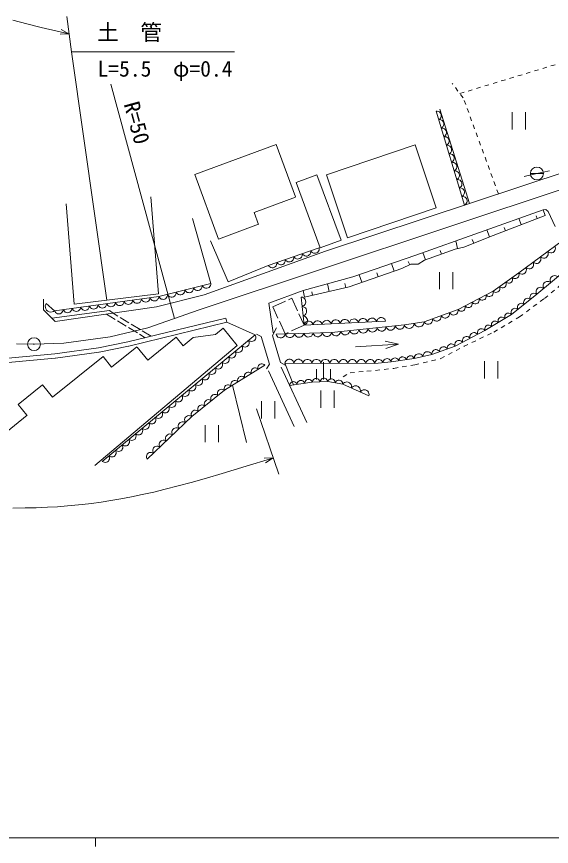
# Model space of a CAD drawing. Units: millimetres, scale not verified. Extents: x -73414 to 566586, y -116917 to 243083.
# Drawn here: x 45454 to 107298, y 67083 to 163027 of the extents above; entities that cross this region are included whole.
import ezdxf
from ezdxf.enums import TextEntityAlignment as Align

# ---------------------------------------------------------------- set-up
doc = ezdxf.new("R2010")
doc.units = ezdxf.units.MM
doc.header["$LTSCALE"] = 1000
for name, pattern in [('USER1', [2, 1.6, -0.4]), ('USER2', [1.5, 1.2, -0.3]), ('USER6', [1, 0.5, -0.5])]:
    doc.linetypes.add(name, pattern=pattern)
for name, color, linetype, lineweight in [('M-BGD', 7, 'Continuous', 13), ('M-BMK-LINE', 2, 'Continuous', 13), ('M-BMK-SRVR', 3, 'Continuous', 13), ('M-STR-HTXT', 7, 'Continuous', 13), ('M-TTL-BAND', 7, 'Continuous', 13)]:
    doc.layers.add(name, color=color, linetype=linetype, lineweight=lineweight)
doc.styles.add('ＭＳ ゴシック', font='')
doc.styles.get('ＭＳ ゴシック').set_extended_font_data('MS Gothic')

# ---------------------------------------------------------------- blocks, each defined once
blk = doc.blocks.new('BUHIN1')
at = {"color": 3, "linetype": 'Continuous', "lineweight": 13}
for radius in [750, 22.5]:
    blk.add_circle((0, 0), radius, dxfattribs=at)
blk = doc.blocks.new('BUHIN2')
at = {"color": 7, "linetype": 'Continuous', "lineweight": 13}
blk.add_lwpolyline([(0, -500), (115, -462.5), (212.5, -402.5), (322.5, -305), (382.5, -195), (420, -77.5), (420, 77.5), (382.5, 195), (322.5, 305), (212.5, 402.5), (115, 460), (0, 500)], dxfattribs=at)
blk = doc.blocks.new('BUHIN3')
at = {"color": 7, "linetype": 'Continuous', "lineweight": 13}
blk.add_lwpolyline([(-431, -1500), (0, 0), (428, -1500)], dxfattribs=at)
blk = doc.blocks.new('BUHIN5')
at = {"color": 7, "linetype": 'Continuous', "lineweight": 13}
blk.add_line((-750, 0), (750, 0), dxfattribs=at)
blk.add_circle((0, 0), 750, dxfattribs=at)
blk = doc.blocks.new('BUHIN7')
at = {"color": 7, "linetype": 'Continuous', "lineweight": 13}
for p, q in [((-770, 1000), (-770, -1000)), ((765, -1000), (765, 1000))]:
    blk.add_line(p, q, dxfattribs=at)
blk = doc.blocks.new('BUHIN9')
at = {"color": 7, "linetype": 'Continuous', "lineweight": 13}
for p, q in [((0, 1000), (0, -1000)), ((-800, 205), (-800, -995)), ((800, 205), (800, -995))]:
    blk.add_line(p, q, dxfattribs=at)
blk = doc.blocks.new('BUHIN12')
at = {"color": 7, "linetype": 'Continuous', "lineweight": 13}
blk.add_lwpolyline([(-288, -1000), (0, 0), (285, -1000)], dxfattribs=at)

msp = doc.modelspace()

# ---------------------------------------------------------------- linework, layer by layer
at = {"layer": 'M-BGD', "linetype": 'USER6'}
for p, q in [((96718, 154135), (114317, 159453)), ((97108, 153633), (95810, 155307)), ((101169, 142535), (97108, 153633)), ((106487, 130435), (108706, 132278)), ((103598, 128300), (106487, 130435)), ((100625, 126541), (103598, 128300)), ((97191, 124908), (100625, 126541)), ((94512, 123484), (97191, 124908)), ((91497, 122773), (94512, 123484)), ((83206, 121391), (84043, 121851)), ((84043, 121851), (85970, 122019)), ((85970, 122019), (89068, 122354)), ((89068, 122354), (91497, 122773))]:
    msp.add_line(p, q, dxfattribs=at)
at = {"layer": 'M-BGD'}
for p, q in [((97260, 141241), (93978, 152103)), ((97810, 141423), (94406, 152310)), ((75463, 148240), (66047, 144788)), ((77689, 142170), (75463, 148240)), ((81278, 144743), (91531, 148196)), ((91531, 148196), (93982, 140916)), ((81192, 135918), (111054, 145809)), ((105623, 144884), (104166, 144530)), ((105623, 144884), (107089, 145202)), ((66047, 144788), (68789, 137311)), ((80171, 144735), (77765, 143846)), ((82969, 137166), (80171, 144735)), ((83729, 137464), (81278, 144743)), ((77765, 143846), (80562, 136277)), ((61872, 130959), (60973, 142172)), ((77702, 142136), (72912, 140379)), ((51191, 141387), (52121, 129795)), ((72912, 140379), (73415, 139008)), ((93982, 140916), (83729, 137464)), ((91606, 135446), (106359, 140671)), ((106359, 140671), (106652, 140741)), ((106359, 140671), (106564, 140022)), ((106652, 140741), (106914, 140479)), ((106914, 140479), (107734, 138774)), ((67913, 132184), (65809, 139682)), ((106564, 140022), (100553, 137734)), ((103808, 138973), (103541, 139673)), ((105645, 139672), (105520, 140001)), ((68789, 137311), (73429, 139013)), ((100137, 137565), (99818, 138354)), ((101971, 138273), (101829, 138645)), ((100553, 137734), (97172, 136368)), ((98314, 136829), (98139, 137263)), ((69910, 132342), (67881, 137115)), ((74564, 134265), (80453, 136277)), ((80562, 136277), (82969, 137166)), ((97172, 136368), (96182, 136129)), ((96458, 136195), (96243, 137088)), ((103513, 133395), (108548, 137094)), ((67125, 130842), (81192, 135918)), ((84332, 132919), (91606, 135446)), ((92746, 134906), (92448, 135744)), ((96182, 136129), (92630, 134865)), ((94598, 135565), (94449, 135983)), ((89102, 133596), (88798, 134470)), ((91025, 134387), (90001, 133909)), ((90920, 134338), (90745, 134712)), ((91879, 134421), (91025, 134387)), ((92630, 134865), (91879, 134421)), ((110476, 135008), (105598, 130917)), ((74564, 134265), (69910, 132342)), ((90001, 133909), (83922, 131792)), ((87246, 132949), (87093, 133387)), ((100562, 131271), (103513, 133395)), ((78595, 131348), (84332, 132919)), ((85389, 132303), (85084, 133180)), ((61909, 130647), (67913, 132184)), ((83922, 131792), (78731, 130596)), ((81605, 131258), (81407, 132118)), ((83520, 131699), (83412, 132168)), ((49843, 129022), (61909, 130647)), ((52121, 129795), (61872, 130959)), ((61642, 129471), (67125, 130842)), ((78595, 131348), (74612, 129877)), ((78689, 127337), (78374, 130602)), ((78731, 130596), (78595, 131348)), ((79689, 130817), (79599, 131207)), ((96510, 129147), (100562, 131271)), ((105598, 130917), (102687, 128596)), ((48549, 130340), (48549, 129112)), ((48857, 129864), (49843, 129022)), ((74612, 129877), (75124, 126478)), ((48549, 129112), (49910, 127772)), ((49530, 128147), (56192, 129050)), ((49910, 127772), (61642, 129471)), ((56192, 129050), (56612, 128743)), ((92576, 127730), (96510, 129147)), ((102687, 128596), (99618, 126747)), ((58299, 125412), (69653, 128163)), ((58417, 124926), (69778, 127679)), ((69660, 128165), (69778, 127679)), ((69778, 127679), (73054, 126218)), ((88130, 127809), (78689, 127337)), ((90294, 127376), (92576, 127730)), ((68450, 126285), (69337, 127002)), ((69337, 127002), (70972, 124990)), ((75521, 127022), (75038, 126159)), ((81875, 126511), (90294, 127376)), ((99618, 126747), (96156, 124937)), ((55359, 111601), (73054, 126218)), ((60616, 123316), (63895, 125967)), ((63895, 125967), (64705, 124970)), ((64705, 124970), (65861, 125905)), ((65861, 125905), (68450, 126285)), ((73744, 126047), (73183, 126306)), ((74693, 122854), (73744, 126047)), ((75038, 126159), (75970, 123052)), ((75463, 126314), (81875, 126511)), ((54497, 111142), (70972, 124990)), ((54911, 124719), (58299, 125412)), ((55012, 124229), (58399, 124922)), ((56447, 122501), (59363, 124858)), ((59394, 124820), (60616, 123316)), ((84653, 124862), (89615, 125154)), ((96156, 124937), (93481, 123954)), ((44480, 123526), (49869, 124026)), ((49869, 124026), (54911, 124719)), ((49937, 123531), (54979, 124224)), ((93481, 123954), (91435, 123482)), ((44496, 123025), (49915, 123528)), ((49614, 119012), (55449, 123730)), ((55449, 123730), (56447, 122501)), ((74348, 122293), (74693, 122854)), ((75970, 123052), (76591, 122699)), ((76485, 122970), (77470, 120453)), ((86871, 122931), (76485, 122970)), ((88760, 123127), (86871, 122931)), ((91435, 123482), (88760, 123127)), ((74164, 122734), (69483, 119823)), ((74584, 122086), (77565, 115651)), ((79015, 116089), (76047, 122498)), ((45649, 118172), (48453, 120440)), ((48453, 120440), (49613, 119012)), ((70408, 120398), (72051, 113766)), ((79633, 120767), (77024, 120389)), ((81442, 120846), (79633, 120767)), ((83173, 120531), (81442, 120846)), ((86203, 119193), (83173, 120531)), ((69483, 119823), (65706, 116794)), ((45649, 118172), (46643, 116949)), ((41262, 112560), (46661, 116925)), ((65706, 116794), (60552, 111837))]:
    msp.add_line(p, q, dxfattribs=at)
at = {"layer": 'M-BGD', "linetype": 'USER1'}
for p, q in [((75086, 129471), (77271, 130462)), ((77271, 130462), (78689, 127337)), ((76504, 126346), (75086, 129471)), ((78689, 127337), (76504, 126346))]:
    msp.add_line(p, q, dxfattribs=at)
at = {"layer": 'M-BGD', "linetype": 'USER2'}
for p, q in [((55834, 128630), (60324, 125903)), ((61012, 126069), (56612, 128743))]:
    msp.add_line(p, q, dxfattribs=at)
at = {"layer": 'M-BMK-LINE'}
for p, q in [((63730, 128129), (56351, 155232)), ((66567, 129119), (142131, 154286)), ((60631, 127048), (66567, 129119)), ((56285, 125984), (60631, 127048)), ((50920, 125274), (56285, 125984)), ((47467, 125153), (45454, 125193)), ((47467, 125153), (50920, 125274))]:
    msp.add_line(p, q, dxfattribs=at)
at = {"layer": 'M-STR-HTXT'}
for p, q in [((51796, 158935), (51247, 163027)), ((55870, 130243), (51796, 158935)), ((51796, 158935), (70661, 158935)), ((73183, 117681), (75762, 110108))]:
    msp.add_line(p, q, dxfattribs=at)
for points in [[(45013, 162598), (46651, 162183), (48307, 161785), (51513, 161045)], [(45015, 106205), (46460, 106217), (47733, 106247), (49013, 106297), (50181, 106362), (51348, 106447), (53024, 106607), (54116, 106738), (55215, 106890), (56362, 107069), (57516, 107270), (58747, 107505), (59975, 107760), (61308, 108058), (62649, 108379), (64143, 108759), (65645, 109161), (67425, 109661), (69212, 110185), (72012, 111034), (74819, 111908), (75117, 112001)]]:
    msp.add_lwpolyline(points, dxfattribs=at)
at = {"layer": 'M-TTL-BAND'}
for p, q in [((-73414, 68083), (465586, 68083)), ((54586, 68083), (54586, 67083))]:
    msp.add_line(p, q, dxfattribs=at)

# ---------------------------------------------------------------- block references
at = {"layer": 'M-BGD'}
for p, xscale, yscale, rotation in [((94128, 151609), 1.031574, 1.031574, 16.81157), ((94426, 150622), 1.031574, 1.031574, 16.81157), ((94724, 149634), 1.031574, 1.031574, 16.81157), ((95023, 148647), 1.031574, 1.031574, 16.81157), ((95321, 147659), 1.031574, 1.031574, 16.81157), ((95619, 146672), 1.031574, 1.031574, 16.81157), ((95918, 145684), 1.031574, 1.031574, 16.81157), ((96216, 144697), 1.031574, 1.031574, 16.81157), ((96514, 143709), 1.031574, 1.031574, 16.81157), ((96813, 142722), 1.031574, 1.031574, 16.81157), ((97111, 141734), 1.031574, 1.031574, 16.81157), ((79962, 136110), 1.037202, 1.037202, 288.87052), ((107289, 136169), 1.04128, 1.04128, 306.29263), ((77999, 135439), 1.037202, 1.037202, 288.87052), ((78980, 135774), 1.037202, 1.037202, 288.87052), ((106450, 135553), 1.04128, 1.04128, 306.29263), ((75055, 134432), 1.037202, 1.037202, 288.87052), ((76036, 134768), 1.037202, 1.037202, 288.87052), ((77017, 135103), 1.037202, 1.037202, 288.87052), ((104772, 134320), 1.04128, 1.04128, 306.29263), ((105611, 134936), 1.04128, 1.04128, 306.29263), ((103144, 133130), 0.908951, 0.908951, 305.75389), ((103932, 133704), 1.04128, 1.04128, 306.29263), ((102406, 132599), 0.908951, 0.908951, 305.75389), ((106817, 131940), 1.061156, 1.061156, 129.98689), ((107630, 132622), 1.061156, 1.061156, 129.98689), ((65411, 131544), 1.032965, 1.032965, 284.36141), ((66412, 131800), 1.032965, 1.032965, 284.36141), ((67413, 132056), 1.032965, 1.032965, 284.36141), ((100931, 131537), 0.908951, 0.908951, 305.75389), ((101669, 132068), 0.908951, 0.908951, 305.75389), ((106004, 131258), 1.061156, 1.061156, 129.98689), ((60401, 130444), 1.01459, 1.01459, 277.6668), ((61406, 130579), 1.01459, 1.01459, 277.6668), ((62409, 130775), 1.032965, 1.032965, 284.36141), ((63410, 131031), 1.032965, 1.032965, 284.36141), ((64411, 131287), 1.032965, 1.032965, 284.36141), ((78426, 130058), 1.09348, 1.09348, 5.50548), ((99346, 130634), 0.9150498, 0.9150498, 297.66676), ((100157, 131059), 0.9150498, 0.9150498, 297.66676), ((104506, 130047), 0.9308236, 0.9308236, 128.56526), ((105234, 130627), 0.9308236, 0.9308236, 128.56526), ((49350, 129443), 1.296187, 1.296187, 229.53777), ((53362, 129496), 1.01459, 1.01459, 277.6668), ((54368, 129632), 1.01459, 1.01459, 277.6668), ((55373, 129767), 1.01459, 1.01459, 277.6668), ((56379, 129902), 1.01459, 1.01459, 277.6668), ((57384, 130038), 1.01459, 1.01459, 277.6668), ((58390, 130173), 1.01459, 1.01459, 277.6668), ((59395, 130308), 1.01459, 1.01459, 277.6668), ((78531, 128970), 1.09348, 1.09348, 5.50548), ((96915, 129359), 0.9150498, 0.9150498, 297.66676), ((97726, 129784), 0.9150498, 0.9150498, 297.66676), ((98536, 130209), 0.9150498, 0.9150498, 297.66676), ((103778, 129466), 0.9308236, 0.9308236, 128.56526), ((50346, 129090), 1.01459, 1.01459, 277.6668), ((51351, 129226), 1.01459, 1.01459, 277.6668), ((52357, 129361), 1.01459, 1.01459, 277.6668), ((95035, 128616), 1.045318, 1.045318, 289.79888), ((96018, 128970), 1.045318, 1.045318, 289.79888), ((102303, 128365), 0.8956575, 0.8956575, 121.07166), ((103050, 128886), 0.9308236, 0.9308236, 128.56526), ((78636, 127881), 1.09348, 1.09348, 5.50548), ((79213, 127363), 1.050406, 1.050406, 92.86241), ((80262, 127416), 1.050406, 1.050406, 92.86241), ((81311, 127468), 1.050406, 1.050406, 92.86241), ((82360, 127521), 1.050406, 1.050406, 92.86241), ((83409, 127573), 1.050406, 1.050406, 92.86241), ((84459, 127625), 1.050406, 1.050406, 92.86241), ((85508, 127678), 1.050406, 1.050406, 92.86241), ((86557, 127730), 1.050406, 1.050406, 92.86241), ((87606, 127783), 1.050406, 1.050406, 92.86241), ((92005, 127642), 1.154545, 1.154545, 278.82038), ((93068, 127907), 1.045318, 1.045318, 289.79888), ((94051, 128261), 1.045318, 1.045318, 289.79888), ((100769, 127440), 0.8956575, 0.8956575, 121.07166), ((101536, 127902), 0.8956575, 0.8956575, 121.07166), ((83454, 126673), 1.05792, 1.05792, 275.8696), ((84506, 126781), 1.05792, 1.05792, 275.8696), ((85558, 126889), 1.05792, 1.05792, 275.8696), ((86611, 126998), 1.05792, 1.05792, 275.8696), ((87663, 127106), 1.05792, 1.05792, 275.8696), ((88716, 127214), 1.05792, 1.05792, 275.8696), ((89768, 127322), 1.05792, 1.05792, 275.8696), ((90865, 127465), 1.154545, 1.154545, 278.82038), ((98320, 126068), 0.9766176, 0.9766176, 117.5973), ((99185, 126521), 0.9766176, 0.9766176, 117.5973), ((100002, 126978), 0.8956575, 0.8956575, 121.07166), ((72670, 125900), 0.9979071, 0.9979071, 309.55972), ((75997, 126330), 1.069268, 1.069268, 271.75699), ((77066, 126363), 1.069268, 1.069268, 271.75699), ((78134, 126396), 1.069268, 1.069268, 271.75699), ((79203, 126429), 1.069268, 1.069268, 271.75699), ((80272, 126462), 1.069268, 1.069268, 271.75699), ((81341, 126494), 1.069268, 1.069268, 271.75699), ((82401, 126565), 1.05792, 1.05792, 275.8696), ((96589, 125163), 0.9766176, 0.9766176, 117.5973), ((97454, 125616), 0.9766176, 0.9766176, 117.5973), ((71131, 124629), 0.9979071, 0.9979071, 309.55972), ((71900, 125265), 0.9979071, 0.9979071, 309.55972), ((94818, 124445), 0.9500865, 0.9500865, 110.1858), ((95710, 124773), 0.9500865, 0.9500865, 110.1858), ((70362, 123994), 0.9979071, 0.9979071, 309.55972), ((90989, 123423), 0.8995072, 0.8995072, 97.53945), ((91946, 123600), 1.049751, 1.049751, 102.99462), ((92969, 123836), 1.049751, 1.049751, 102.99462), ((93927, 124118), 0.9500865, 0.9500865, 110.1858), ((68823, 122723), 0.9979071, 0.9979071, 309.55972), ((69592, 123358), 0.9979071, 0.9979071, 309.55972), ((73774, 122491), 0.9188242, 0.9188242, 121.87536), ((77005, 122968), 1.038612, 1.038612, 89.78297), ((78043, 122964), 1.038612, 1.038612, 89.78297), ((79082, 122960), 1.038612, 1.038612, 89.78297), ((80121, 122956), 1.038612, 1.038612, 89.78297), ((81159, 122952), 1.038612, 1.038612, 89.78297), ((82198, 122948), 1.038612, 1.038612, 89.78297), ((83236, 122945), 1.038612, 1.038612, 89.78297), ((84275, 122941), 1.038612, 1.038612, 89.78297), ((85314, 122937), 1.038612, 1.038612, 89.78297), ((86352, 122933), 1.038612, 1.038612, 89.78297), ((87344, 122980), 0.9492943, 0.9492943, 95.94686), ((88288, 123078), 0.9492943, 0.9492943, 95.94686), ((89206, 123186), 0.8995072, 0.8995072, 97.53945), ((90097, 123304), 0.8995072, 0.8995072, 97.53945), ((68053, 122087), 0.9979071, 0.9979071, 309.55972), ((72214, 121521), 0.9188242, 0.9188242, 121.87536), ((72994, 122006), 0.9188242, 0.9188242, 121.87536), ((66515, 120816), 0.9979071, 0.9979071, 309.55972), ((67284, 121452), 0.9979071, 0.9979071, 309.55972), ((70653, 120551), 0.9188242, 0.9188242, 121.87536), ((71433, 121036), 0.9188242, 0.9188242, 121.87536), ((78328, 120578), 0.8787995, 0.8787995, 98.2464), ((79198, 120704), 0.8787995, 0.8787995, 98.2464), ((80085, 120787), 0.9056993, 0.9056993, 92.48955), ((80990, 120826), 0.9056993, 0.9056993, 92.48955), ((81875, 120767), 0.8796929, 0.8796929, 79.69515), ((82741, 120610), 0.8796929, 0.8796929, 79.69515), ((83678, 120308), 1.103811, 1.103811, 66.17574), ((65745, 120180), 0.9979071, 0.9979071, 309.55972), ((69105, 119520), 0.9683018, 0.9683018, 128.73252), ((69873, 120065), 0.9188242, 0.9188242, 121.87536), ((77458, 120452), 0.8787995, 0.8787995, 98.2464), ((84688, 119862), 1.103811, 1.103811, 66.17574), ((85698, 119416), 1.103811, 1.103811, 66.17574), ((64207, 118909), 0.9979071, 0.9979071, 309.55972), ((64976, 119545), 0.9979071, 0.9979071, 309.55972), ((68350, 118914), 0.9683018, 0.9683018, 128.73252), ((63437, 118274), 0.9979071, 0.9979071, 309.55972), ((66839, 117702), 0.9683018, 0.9683018, 128.73252), ((67594, 118308), 0.9683018, 0.9683018, 128.73252), ((61899, 117003), 0.9979071, 0.9979071, 309.55972), ((62668, 117638), 0.9979071, 0.9979071, 309.55972), ((65338, 116439), 1.021524, 1.021524, 133.88544), ((66084, 117096), 0.9683018, 0.9683018, 128.73252), ((61129, 116367), 0.9979071, 0.9979071, 309.55972), ((64602, 115731), 1.021524, 1.021524, 133.88544), ((59591, 115096), 0.9979071, 0.9979071, 309.55972), ((60360, 115732), 0.9979071, 0.9979071, 309.55972), ((63865, 115023), 1.021524, 1.021524, 133.88544), ((58821, 114460), 0.9979071, 0.9979071, 309.55972), ((62393, 113607), 1.021524, 1.021524, 133.88544), ((63129, 114315), 1.021524, 1.021524, 133.88544), ((57283, 113189), 0.9979071, 0.9979071, 309.55972), ((58052, 113825), 0.9979071, 0.9979071, 309.55972), ((61657, 112899), 1.021524, 1.021524, 133.88544), ((56513, 112554), 0.9979071, 0.9979071, 309.55972), ((60920, 112191), 1.021524, 1.021524, 133.88544), ((55744, 111918), 0.9979071, 0.9979071, 309.55972)]:
    msp.add_blockref('BUHIN2', p, dxfattribs=dict(at, xscale=xscale, yscale=yscale, rotation=rotation))
for name, p in [('BUHIN7', (103528, 150986)), ('BUHIN5', (105623, 144884)), ('BUHIN7', (95144, 132494)), ('BUHIN9', (80940, 122060)), ('BUHIN7', (100322, 122200)), ('BUHIN7', (81399, 118810)), ('BUHIN7', (74557, 117577)), ('BUHIN7', (68023, 114803))]:
    msp.add_blockref(name, p, dxfattribs=at)
at = {"layer": 'M-BGD', "rotation": 273.36646}
msp.add_blockref('BUHIN3', (89615, 125154), dxfattribs=at)
at = {"layer": 'M-BMK-SRVR'}
msp.add_blockref('BUHIN1', (47467, 125153), dxfattribs=at)
at = {"layer": 'M-STR-HTXT'}
for p, rotation in [((51513, 161045), 257.15234), ((75117, 112001), 287.3591)]:
    msp.add_blockref('BUHIN12', p, dxfattribs=dict(at, rotation=rotation))

# ---------------------------------------------------------------- texts
at = {"layer": 'M-BGD', "style": 'ＭＳ ゴシック'}
msp.add_text('R=50', height=1833, rotation=285.3, dxfattribs=at).set_placement((57298, 152769), align=Align.BOTTOM_LEFT)
at = {"layer": 'M-STR-HTXT', "style": 'ＭＳ ゴシック'}
for s, p in [('土\u3000管', (54769, 159752)), ('L=5.5\u3000φ=0.4', (54807, 155534))]:
    msp.add_text(s, height=1833, dxfattribs=at).set_placement(p, align=Align.BOTTOM_LEFT)

doc.saveas('drawing.dxf')
